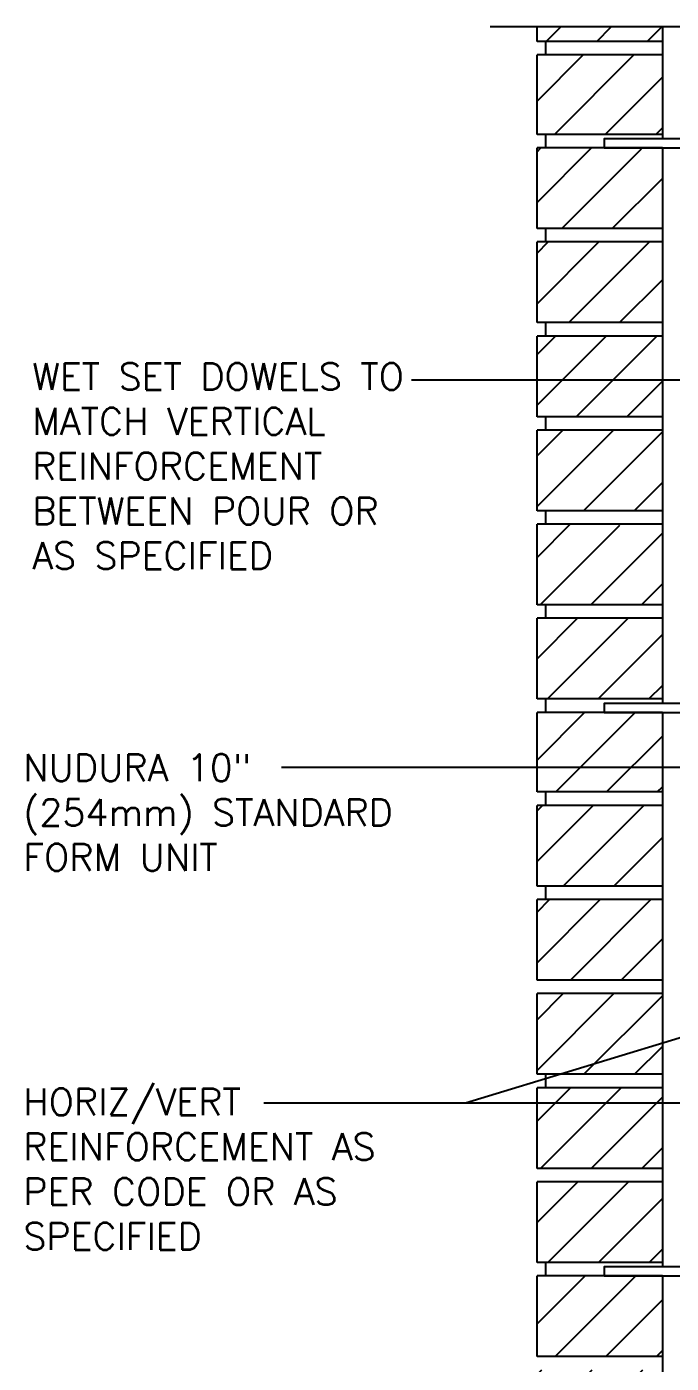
# Model space of a CAD drawing. Header units: inches. Extents: x 108.3 to 158.9, y -15.7 to 51.6.
# Drawn here: x 108.34 to 126.34, y 13.34 to 50.62 of the extents above; entities that cross this region are included whole.
import ezdxf

# ---------------------------------------------------------------- set-up
doc = ezdxf.new("R2010")
doc.units = ezdxf.units.IN
doc.header["$LTSCALE"] = 0.5
doc.header["$MEASUREMENT"] = 0
for name, color, linetype in [('HATCH', 12, 'Continuous'), ('line25', 2, 'Continuous'), ('LINE9', 9, 'Continuous'), ('TEXT', 4, 'Continuous')]:
    doc.layers.add(name, color=color, linetype=linetype)
doc.styles.add('DIM', font='romans.shx', dxfattribs={"width": 0.7})
doc.styles.add('ROMANS', font='romans.shx', dxfattribs={"height": 1.125})
doc.dimstyles.new('ext_12', dxfattribs={"dimscale": 12, "dimtxt": 0.09375, "dimasz": 0.09375, "dimexe": 0.09375, "dimexo": 0.0625, "dimgap": 0.0625, "dimtad": 1, "dimdec": 1, "dimzin": 3, "dimdsep": 46, "dimlunit": 4, "dimtxsty": 'DIM', "dimcen": 0.09, "dimdle": 0.09375, "dimclrt": 4, "dimadec": 0, "dimazin": 0, "dimtfac": 1, "dimtdec": 1, "dimtmove": 2, "dimatfit": 3, "dimfxl": 1, "dimfrac": 2, "dimtolj": 1, "dimtzin": 0, "dimarcsym": 0})

msp = doc.modelspace()

# ---------------------------------------------------------------- hatches: boundary and pattern name
at = {"layer": 'HATCH'}
h = msp.add_hatch(dxfattribs=at)
h.set_pattern_fill('ANSI31', color=256, scale=8, style=0)
h.set_pattern_definition([(45, (116.2912, -7.2513), (-0.707107, 0.707107), [])])
h.paths.add_polyline_path([(126.093, 26.274), (122.593, 26.274), (122.593, 24.024), (126.093, 24.024)])
h.paths.add_polyline_path([(126.093, 28.899), (122.593, 28.899), (122.593, 26.649), (126.093, 26.649)])
h.paths.add_polyline_path([(126.093, 31.494), (122.593, 31.494), (122.593, 29.274), (126.093, 29.274)])
h.paths.add_polyline_path([(126.093, 34.119), (122.593, 34.119), (122.593, 31.869), (126.093, 31.869)])
h.paths.add_polyline_path([(126.093, 36.719), (124.468, 36.719), (124.468, 36.744), (122.593, 36.744), (122.593, 34.494), (126.093, 34.494)])
h.paths.add_polyline_path([(126.093, 39.369), (122.593, 39.369), (122.593, 37.119), (126.093, 37.119)])
h.paths.add_polyline_path([(126.093, 41.994), (122.593, 41.994), (122.593, 39.744), (126.093, 39.744)])
h.paths.add_polyline_path([(126.093, 44.619), (122.593, 44.619), (122.593, 42.369), (126.093, 42.369)])
h.paths.add_polyline_path([(126.093, 47.219), (124.468, 47.219), (124.468, 47.244), (122.593, 47.244), (122.593, 44.994), (126.093, 44.994)])
h.paths.add_polyline_path([(126.093, 49.839), (122.593, 49.839), (122.593, 47.619), (126.093, 47.619)])
h.paths.add_polyline_path([(126.093, 50.623), (122.593, 50.623), (122.593, 50.214), (126.093, 50.214)])
h = msp.add_hatch(dxfattribs=at)
h.set_pattern_fill('ANSI31', color=256, scale=8, style=0)
h.set_pattern_definition([(45, (81.4166, 4.3693), (-0.707107, 0.707107), [])])
h.paths.add_polyline_path([(122.593, 7.899), (122.593, 5.649), (126.093, 5.649), (126.093, 7.899)])
h.paths.add_polyline_path([(126.093, 8.274), (126.093, 10.524), (122.593, 10.524), (122.593, 8.274)])
h.paths.add_polyline_path([(126.093, 10.899), (126.093, 13.149), (122.593, 13.149), (122.593, 10.899)])
h.paths.add_polyline_path([(126.093, 13.524), (126.093, 15.774), (122.593, 15.774), (122.593, 13.524)])
h.paths.add_polyline_path([(126.093, 16.149), (126.093, 18.399), (122.593, 18.399), (122.593, 16.149)])
h.paths.add_polyline_path([(126.093, 18.774), (126.093, 21.024), (122.593, 21.024), (122.593, 18.774)])
h.paths.add_polyline_path([(122.593, 23.649), (122.593, 21.399), (126.093, 21.399), (126.093, 23.649)])

# ---------------------------------------------------------------- linework, layer by layer
at = {"layer": 'line25'}
for p, q in [((122.593, 50.214), (122.593, 50.623)), ((126.093, 50.623), (126.093, 47.494)), ((126.093, 50.214), (122.593, 50.214)), ((122.843, 49.839), (122.843, 50.214)), ((122.593, 47.619), (122.593, 49.839)), ((126.093, 49.839), (122.593, 49.839)), ((126.093, 47.619), (122.593, 47.619)), ((122.843, 47.244), (122.843, 47.619)), ((122.593, 44.994), (122.593, 47.244)), ((126.093, 47.244), (122.593, 47.244)), ((126.093, 47.244), (126.093, 31.744)), ((126.093, 44.994), (122.593, 44.994)), ((122.843, 44.619), (122.843, 44.994)), ((122.593, 42.369), (122.593, 44.619)), ((126.093, 44.619), (122.593, 44.619)), ((126.093, 42.369), (122.593, 42.369)), ((122.843, 41.994), (122.843, 42.369)), ((126.093, 41.994), (122.593, 41.994)), ((122.593, 39.744), (122.593, 41.994)), ((126.093, 39.744), (122.593, 39.744)), ((122.843, 39.369), (122.843, 39.744)), ((126.093, 39.369), (122.593, 39.369)), ((122.593, 37.119), (122.593, 39.369)), ((126.093, 37.119), (122.593, 37.119)), ((122.843, 36.744), (122.843, 37.119)), ((126.093, 36.744), (122.593, 36.744)), ((122.593, 34.494), (122.593, 36.744)), ((126.093, 34.494), (122.593, 34.494)), ((122.843, 34.119), (122.843, 34.494)), ((126.093, 34.119), (122.593, 34.119)), ((122.593, 31.869), (122.593, 34.119)), ((126.093, 31.869), (122.593, 31.869)), ((122.843, 31.494), (122.843, 31.869)), ((126.093, 31.494), (122.593, 31.494)), ((122.593, 29.274), (122.593, 31.494)), ((126.093, 31.494), (126.093, 16.024)), ((126.093, 29.274), (122.593, 29.274)), ((122.843, 28.899), (122.843, 29.274)), ((126.093, 28.899), (122.593, 28.899)), ((122.593, 26.649), (122.593, 28.899)), ((126.093, 26.649), (122.593, 26.649)), ((122.843, 26.274), (122.843, 26.649)), ((126.093, 26.274), (122.593, 26.274)), ((122.593, 24.024), (122.593, 26.274)), ((126.093, 24.024), (122.593, 24.024)), ((126.093, 23.649), (122.593, 23.649)), ((122.593, 21.399), (122.593, 23.649)), ((126.093, 21.399), (122.593, 21.399)), ((122.843, 21.024), (122.843, 21.399)), ((126.093, 21.024), (122.593, 21.024)), ((122.593, 18.774), (122.593, 21.024)), ((126.093, 18.774), (122.593, 18.774)), ((126.093, 18.399), (122.593, 18.399)), ((122.593, 16.149), (122.593, 18.399)), ((126.093, 16.149), (122.593, 16.149)), ((122.843, 15.774), (122.843, 16.149)), ((126.093, 15.774), (122.593, 15.774)), ((122.593, 13.524), (122.593, 15.774)), ((126.093, 15.774), (126.093, 5.623)), ((126.093, 13.524), (122.593, 13.524))]:
    msp.add_line(p, q, dxfattribs=at)
at = {"layer": 'LINE9'}
msp.add_line((131.905, 50.623), (121.287, 50.623), dxfattribs=at)
msp.add_lwpolyline([(127.218, 50.623), (127.218, 47.494), (124.468, 47.494), (124.468, 47.244), (127.468, 47.244), (127.468, 50.623)], dxfattribs=at)
for points in [[(127.468, 35.619), (127.218, 35.619), (127.218, 31.744), (124.468, 31.744), (124.468, 31.494), (127.468, 31.494)], [(127.468, 19.899), (127.218, 19.899), (127.218, 16.024), (124.468, 16.024), (124.468, 15.774), (127.468, 15.774)]]:
    msp.add_lwpolyline(points, close=True, dxfattribs=at)

# ---------------------------------------------------------------- texts
at = {"layer": 'TEXT', "char_height": 0.75, "attachment_point": 4, "style": 'ROMANS'}
for s, insert, width in [('WET SET DOWELS TO MATCH VERTICAL REINFORCEMENT BETWEEN POUR OR AS SPECIFIED ', (108.498, 38.365), 11.69502), ('NUDURA 10" (254mm) STANDARD FORM UNIT', (108.248, 28.703), 11.69947), ('HORIZ/VERT REINFORCEMENT AS PER CODE OR AS SPECIFIED', (108.248, 18.753), 11.69947)]:
    msp.add_mtext(s, dxfattribs=dict(at, insert=insert, width=width))

# ---------------------------------------------------------------- leaders
at = {"layer": 'TEXT'}
for points in [[(136.677, 40.765), (119.092, 40.765)], [(129.221, 29.958), (115.463, 29.958)], [(135.11, 25.004), (120.598, 20.589), (114.963, 20.589)], [(134.153, 20.589), (114.963, 20.589)]]:
    msp.add_leader(points, dimstyle='ext_12', override={"dimgap": 0.0625, "dimtad": 0}, dxfattribs=at)

doc.saveas('drawing.dxf')
